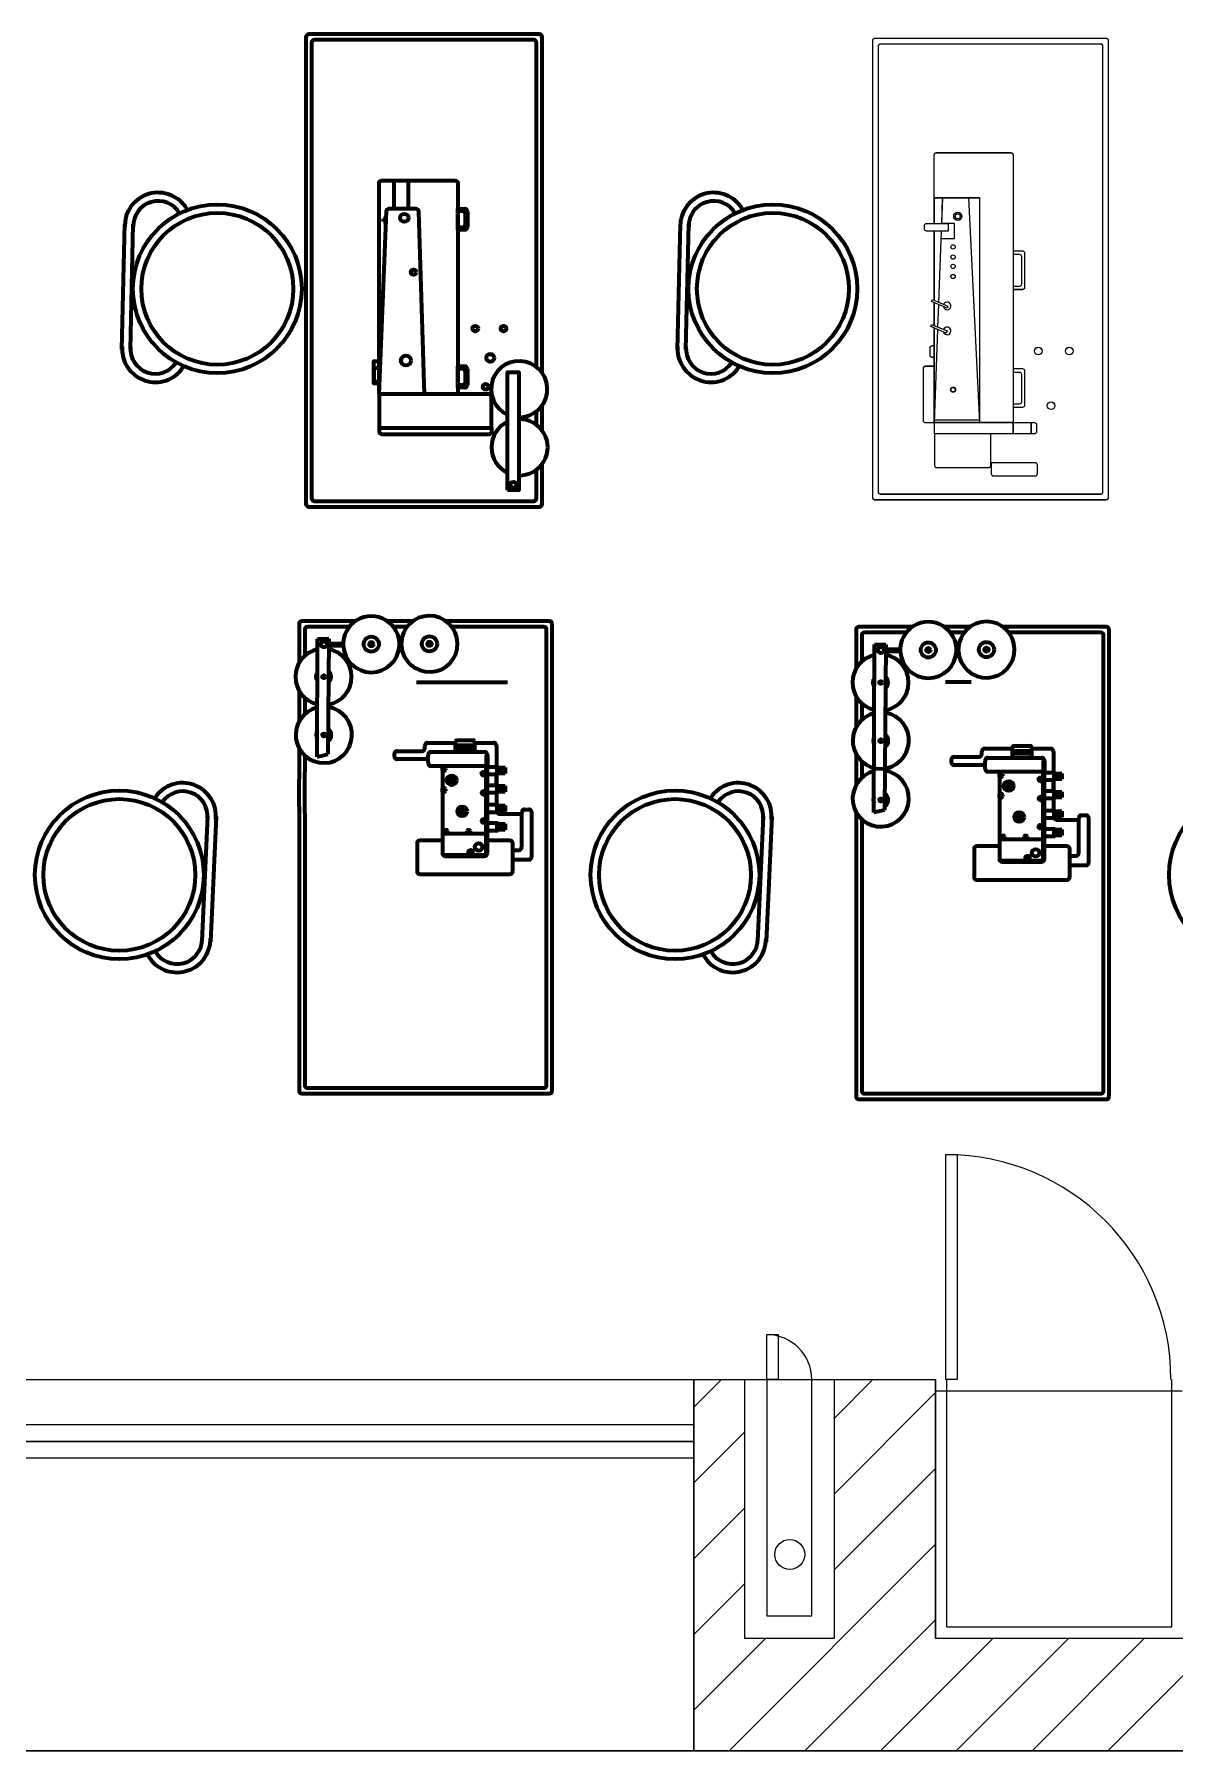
# Model space of a CAD drawing. Header units: inches. Extents: x 548 to 1330, y 676 to 1006.
# Drawn here: x 1085.6 to 1187, y 675.9 to 828.5 of the extents above; entities that cross this region are included whole.
import ezdxf

# ---------------------------------------------------------------- set-up
doc = ezdxf.new("R2010")
doc.units = ezdxf.units.IN
for name, color, linetype in [('beams', 70, 'Continuous'), ('chair', 10, 'Continuous'), ('machines', 21, 'Continuous'), ('main wall', 40, 'Continuous'), ('window', 99, 'Continuous')]:
    doc.layers.add(name, color=color, linetype=linetype)
doc.layers.get('beams').off()

# ---------------------------------------------------------------- blocks, each defined once
blk = doc.blocks.new('line3 machine 9')
at = {"layer": 'machines'}
for p, q in [((-15.36, -16.28), (-15.36, -14.01)), ((-15.36, -14.01), (-13.86, -14.01)), ((-14.73, -16.28), (-14.65, -14.03)), ((-13.6, -16.28), (-14.7, -16.28)), ((-13.6, -17.62), (-13.6, -16.28)), ((-15.36, -23.13), (-15.36, -16.96)), ((-14.98, -23.29), (-14.75, -16.96)), ((-14.8, -17.62), (-13.6, -17.62)), ((-7.81, -19.05), (-8.39, -19.05)), ((-7.53, -18.74), (-8.38, -18.74)), ((-7.61, -21.64), (-7.61, -19.25)), ((-7.33, -21.94), (-7.33, -18.94)), ((-8.4, -21.84), (-7.81, -21.84)), ((-8.4, -22.14), (-7.53, -22.14)), ((-15.36, -25.37), (-15.36, -23.35)), ((-15.06, -25.5), (-14.99, -23.51)), ((-15.36, -34.01), (-15.36, -25.59)), ((-15.36, -33.99), (-15.06, -25.72)), ((-7.81, -29.52), (-8.39, -29.52)), ((-7.53, -29.21), (-8.38, -29.21)), ((-7.61, -32.11), (-7.61, -29.72)), ((-7.33, -32.41), (-7.33, -29.41)), ((-8.4, -32.31), (-7.81, -32.31)), ((-8.4, -32.61), (-7.53, -32.61)), ((-11.38, -33.77), (-15.38, -33.77))]:
    blk.add_line(p, q, dxfattribs=at)
for points in [[(-20.89, -0.04), (-20.89, -40.64, 0.414214), (-20.69, -40.84), (-0.09, -40.84, 0.414214), (0.11, -40.64), (0.11, -0.04, 0.414214), (-0.09, 0.16), (-20.69, 0.16, 0.414214)], [(-20.39, -0.54), (-20.39, -40.14, 0.414214), (-20.19, -40.34), (-0.59, -40.34, 0.414214), (-0.39, -40.14), (-0.39, -0.54, 0.414214), (-0.59, -0.34), (-20.19, -0.34, 0.414214)], [(-14.15, -16.28), (-14.15, -16.96), (-16.07, -16.96, -0.414214), (-16.27, -16.76), (-16.27, -16.48, -0.414214), (-16.07, -16.28)], [(-15.39, -28.17), (-15.39, -27.17), (-15.59, -27.17, 0.414214), (-15.79, -27.37), (-15.79, -27.97, 0.414214), (-15.59, -28.17)], [(-15.39, -33.99), (-15.39, -28.99), (-16.19, -28.99, 0.414214), (-16.39, -29.19), (-16.39, -33.79, 0.414214), (-16.19, -33.99)], [(-15.36, -34.99), (-15.36, -37.79, 0.414214), (-15.16, -37.99), (-10.56, -37.99, 0.414214), (-10.36, -37.79), (-10.36, -34.99)], [(-6.79, -34.99), (-6.79, -33.99), (-6.49, -33.99, -0.414214), (-6.29, -34.19), (-6.29, -34.79, -0.414214), (-6.49, -34.99)], [(-10.33, -37.57), (-10.33, -38.53, 0.414214), (-10.13, -38.73), (-6.42, -38.73, 0.414214), (-6.22, -38.53), (-6.22, -37.77, 0.414214), (-6.42, -37.57)]]:
    blk.add_lwpolyline(points, format="xyb", close=True, dxfattribs=at)
blk.add_lwpolyline([(-15.39, -16.28), (-15.39, -10.19, -0.414214), (-15.19, -9.99), (-8.59, -9.99, -0.414214), (-8.39, -10.19), (-8.39, -33.99), (-15.39, -33.99), (-15.39, -25.58)], format="xyb", dxfattribs=at)
for points in [[(-15.36, -16.28), (-15.36, -13.99), (-11.36, -13.99), (-11.36, -33.99), (-15.36, -33.99), (-15.36, -25.59)], [(-15.36, -14.01), (-12.36, -14.01), (-11.36, -33.99)], [(-15.39, -23.12), (-15.39, -16.96)], [(-15.36, -23.13), (-15.36, -16.96)], [(-15.39, -25.36), (-15.39, -23.34)], [(-15.36, -25.37), (-15.36, -23.35)]]:
    blk.add_lwpolyline(points, dxfattribs=at)
for points in [[(-14.18, -23.63), (-14.25, -23.81), (-15.64, -23.23), (-15.56, -23.05)], [(-14.25, -25.84), (-14.33, -26.02), (-15.71, -25.44), (-15.64, -25.26)], [(-15.39, -29.78), (-15.39, -29.78), (-15.39, -29.78), (-15.39, -29.78)], [(-8.39, -33.99), (-8.39, -34.99), (-15.36, -34.99), (-15.36, -33.99)], [(-15.36, -34.01), (-15.36, -34.01), (-15.36, -34.01), (-15.36, -34.01)], [(-8.39, -34.99), (-8.39, -33.99), (-6.79, -33.99), (-6.79, -34.99)]]:
    blk.add_lwpolyline(points, close=True, dxfattribs=at)
for centre, radius in [((-13.3, -15.65), 0.366), ((-13.3, -15.65), 0.366), ((-13.3, -15.65), 0.23), ((-13.72, -18.37), 0.191), ((-13.72, -19.27), 0.191), ((-13.72, -20.1), 0.191), ((-13.72, -21), 0.191), ((-6.15, -27.63), 0.338), ((-3.39, -27.63), 0.338), ((-13.72, -31.06), 0.23), ((-13.72, -31.06), 0.191), ((-5.01, -32.49), 0.338)]:
    blk.add_circle(centre, radius, dxfattribs=at)
for centre, radius, start, end in [((-7.81, -19.25), 0.2, 0, 90), ((-7.53, -18.94), 0.2, 0, 90), ((-7.81, -21.64), 0.2, 270, 0), ((-7.53, -21.94), 0.2, 270, 0), ((-14.25, -23.61), 0.34, 190.0812, 154.6036), ((-14.25, -25.84), 0.34, 193.2665, 157.2311), ((-7.81, -29.72), 0.2, 0, 90), ((-7.53, -29.41), 0.2, 0, 90), ((-7.81, -32.11), 0.2, 270, 0), ((-7.53, -32.41), 0.2, 270, 0)]:
    blk.add_arc(centre, radius, start, end, dxfattribs=at)

msp = doc.modelspace()

# ---------------------------------------------------------------- hatches: boundary and pattern name
h = msp.add_hatch()
h.set_pattern_fill('ANSI31', color=256, scale=1.5)
h.paths.add_polyline_path([(730.74, 675.91), (637.24, 675.91), (637.24, 708.91), (646.74, 708.91), (646.74, 685.91), (707.74, 685.91), (707.74, 708.91), (716.24, 708.91), (716.24, 685.91), (726.74, 685.91), (726.74, 708.91), (730.74, 708.91)])
h.paths.add_polyline_path([(923.24, 685.91), (977.24, 685.91), (977.24, 708.91), (985.24, 708.91), (985.24, 675.91), (902.74, 675.91), (889.74, 675.91), (889.74, 708.91), (923.24, 708.91)])
h.paths.add_polyline_path([(1237.74, 675.91), (1144.24, 675.91), (1144.24, 708.91), (1148.74, 708.91), (1148.74, 685.91), (1156.74, 685.91), (1156.74, 708.91), (1165.74, 708.91), (1165.74, 685.91), (1226.74, 685.91), (1226.74, 708.91), (1237.74, 708.91)])

# ---------------------------------------------------------------- linework, layer by layer
for p, q in [((1073.24, 708.91), (1165.74, 708.91)), ((1144.24, 708.91), (1144.24, 675.91)), ((1148.74, 708.91), (1148.74, 685.91)), ((1150.74, 708.91), (1150.74, 687.91)), ((1154.74, 687.91), (1154.74, 708.91)), ((1156.74, 685.91), (1156.74, 708.91)), ((1165.74, 685.91), (1165.74, 708.91)), ((1166.74, 686.91), (1166.74, 708.91)), ((1186.74, 686.91), (1186.74, 708.91)), ((1165.74, 707.91), (1187.66, 707.91)), ((1150.74, 687.91), (1154.74, 687.91)), ((1166.74, 686.91), (1186.74, 686.91)), ((1148.74, 685.91), (1156.74, 685.91)), ((1165.74, 685.91), (1226.74, 685.91)), ((548.24, 675.91), (1330.24, 675.91))]:
    msp.add_line(p, q)
at = {"color": 7, "lineweight": 0}
for p, q in [((1144.24, 675.91), (1144.24, 708.91)), ((1144.24, 708.91), (1148.74, 708.91)), ((1148.74, 708.91), (1148.74, 685.91)), ((1156.74, 685.91), (1156.74, 708.91)), ((1156.74, 708.91), (1165.74, 708.91)), ((1165.74, 708.91), (1165.74, 685.91)), ((1148.74, 685.91), (1156.74, 685.91)), ((1165.74, 685.91), (1226.74, 685.91))]:
    msp.add_line(p, q, dxfattribs=at)
for points in [[(1166.66, 708.91), (1166.66, 728.91), (1167.66, 728.91), (1167.66, 708.91)], [(1150.74, 708.91), (1150.74, 712.91), (1151.74, 712.91), (1151.74, 708.91)]]:
    msp.add_lwpolyline(points, close=True)
msp.add_circle((1152.77, 693.36), 1.33)
at = {"color": 10, "lineweight": 0}
for start, end in [(0, 180), (180, 0)]:
    msp.add_arc((1151.27, 805.89), 6.75, start, end, dxfattribs=at)
for centre, radius in [((1166.66, 708.91), 20), ((1150.74, 708.91), 3.99)]:
    msp.add_arc(centre, radius, 0, 90)
at = {"layer": 'chair', "lineweight": 100}
for p, q in [((1093.4, 800.5), (1093.66, 811.66)), ((1094.15, 800.5), (1094.41, 811.63)), ((1142.79, 800.5), (1143.05, 811.66)), ((1143.54, 800.5), (1143.8, 811.63)), ((1101.02, 758.99), (1100.51, 747.88)), ((1101.77, 758.98), (1101.26, 747.82)), ((1150.42, 758.99), (1149.91, 747.88)), ((1151.17, 758.98), (1150.66, 747.82))]:
    msp.add_line(p, q, dxfattribs=at)
for centre, radius in [((1101.88, 805.89), 7.5), ((1151.27, 805.89), 7.5), ((1101.88, 805.89), 6.75), ((1151.27, 805.89), 6.75), ((1093.17, 753.78), 7.5), ((1093.17, 753.78), 6.75), ((1142.57, 753.78), 7.5), ((1142.57, 753.78), 6.75), ((1194, 753.78), 7.5)]:
    msp.add_circle(centre, radius, dxfattribs=at)
for centre, radius, start, end in [((1096.62, 811.47), 2.97, 30.6651, 181.4564), ((1096.62, 811.47), 2.22, 30.6651, 181.4564), ((1146.01, 811.47), 2.97, 30.6651, 181.4564), ((1146.01, 811.47), 2.22, 30.6651, 181.4564), ((1096.37, 800.56), 2.97, 175.9103, 326.7016), ((1096.37, 800.56), 2.22, 175.9103, 326.7016), ((1145.76, 800.56), 2.97, 175.9103, 326.7016), ((1145.76, 800.56), 2.22, 175.9103, 326.7016), ((1098.8, 758.99), 2.97, 354.6184, 145.4096), ((1148.2, 758.99), 2.97, 354.6184, 145.4096), ((1098.8, 758.99), 2.22, 354.6184, 145.4096), ((1148.2, 758.99), 2.22, 354.6184, 145.4096), ((1098.3, 748.08), 2.97, 209.3732, 0.1645), ((1098.3, 748.08), 2.22, 209.3732, 0.1645), ((1147.7, 748.08), 2.97, 209.3732, 0.1645), ((1147.7, 748.08), 2.22, 209.3732, 0.1645)]:
    msp.add_arc(centre, radius, start, end, dxfattribs=at)
at = {"layer": 'machines', "lineweight": 100}
for p, q in [((1117.57, 815.52), (1117.57, 813.02)), ((1118.85, 815.53), (1118.85, 813.02)), ((1116.88, 812.13), (1116.66, 812.1)), ((1116.66, 811.87), (1116.66, 812.1)), ((1116.66, 811.87), (1116.88, 811.87)), ((1123.25, 813.01), (1123.87, 813.01)), ((1123.25, 811.13), (1123.25, 813.01)), ((1123.25, 812.81), (1123.67, 812.81)), ((1123.92, 812.56), (1123.92, 811.58)), ((1124.12, 812.76), (1124.12, 811.38)), ((1123.67, 811.33), (1123.25, 811.33)), ((1123.87, 811.13), (1123.25, 811.13)), ((1123.25, 799), (1123.87, 799)), ((1123.25, 797.11), (1123.25, 799)), ((1123.25, 798.8), (1123.67, 798.8)), ((1123.92, 798.55), (1123.92, 797.56)), ((1124.12, 798.75), (1124.12, 797.36)), ((1123.67, 797.31), (1123.25, 797.31)), ((1123.87, 797.11), (1123.25, 797.11)), ((1109.15, 776.09), (1109.15, 772.64)), ((1114.13, 776.34), (1109.4, 776.34)), ((1109.65, 775.59), (1109.65, 773.26)), ((1113.6, 775.84), (1109.9, 775.84)), ((1119.27, 776.34), (1117, 776.34)), ((1118.76, 775.84), (1117.53, 775.84)), ((1131.4, 776.34), (1122.21, 776.34)), ((1130.9, 775.84), (1122.73, 775.84)), ((1131.15, 735.09), (1131.15, 775.59)), ((1131.65, 734.59), (1131.65, 776.09)), ((1158.67, 775.58), (1158.67, 772.13)), ((1163.65, 775.83), (1158.92, 775.83)), ((1163.12, 775.33), (1159.42, 775.33)), ((1168.79, 775.83), (1166.52, 775.83)), ((1168.28, 775.33), (1167.05, 775.33)), ((1180.92, 775.83), (1171.73, 775.83)), ((1180.42, 775.33), (1172.25, 775.33)), ((1181.17, 734.08), (1181.17, 775.58)), ((1110.76, 764.28), (1110.78, 774.77)), ((1110.78, 774.77), (1111.78, 774.77)), ((1111.78, 774.77), (1111.7, 764.52)), ((1111.78, 774.16), (1111.78, 774.36)), ((1111.78, 774.36), (1113.07, 774.36)), ((1113.07, 774.16), (1111.78, 774.16)), ((1118.25, 774.16), (1118.06, 774.16)), ((1118.07, 774.36), (1118.24, 774.36)), ((1118.25, 774.16), (1118.24, 774.36)), ((1159.17, 775.08), (1159.17, 772.75)), ((1160.26, 759.32), (1160.3, 774.26)), ((1160.3, 774.26), (1161.3, 774.26)), ((1161.3, 774.26), (1161.18, 759.54)), ((1161.3, 773.65), (1161.3, 773.85)), ((1161.3, 773.85), (1162.59, 773.85)), ((1167.59, 773.85), (1167.76, 773.85)), ((1167.77, 773.65), (1167.76, 773.85)), ((1180.67, 734.58), (1180.67, 775.08)), ((1162.59, 773.65), (1161.3, 773.65)), ((1167.77, 773.65), (1167.58, 773.65)), ((1119.59, 770.91), (1127.67, 770.91)), ((1168.89, 770.91), (1166.62, 770.91)), ((1109.15, 770.17), (1109.15, 767.42)), ((1109.65, 769.55), (1109.65, 768.07)), ((1158.67, 769.65), (1158.67, 766.91)), ((1159.17, 769.03), (1159.17, 767.55)), ((1109.15, 765.04), (1109.15, 762.29)), ((1117.87, 764.79), (1120.08, 764.79)), ((1120.33, 765.04), (1120.33, 765.28)), ((1120.58, 765.53), (1123.05, 765.53)), ((1120.87, 764.71), (1125.64, 764.71)), ((1123.05, 764.71), (1123.05, 765.66)), ((1123.05, 765.32), (1124.73, 765.32)), ((1123.05, 765.12), (1123.05, 765.32)), ((1123.05, 765.12), (1124.73, 765.12)), ((1124.73, 764.71), (1123.05, 764.71)), ((1123.15, 765.76), (1124.63, 765.76)), ((1123.16, 765.12), (1123.16, 765.32)), ((1123.31, 765.12), (1123.31, 765.32)), ((1123.45, 765.12), (1123.45, 765.32)), ((1123.61, 765.12), (1123.61, 765.32)), ((1123.74, 765.12), (1123.74, 765.32)), ((1123.89, 765.12), (1123.89, 765.32)), ((1124.03, 765.12), (1124.03, 765.32)), ((1124.15, 765.12), (1124.15, 765.32)), ((1124.28, 765.12), (1124.28, 765.32)), ((1124.42, 765.13), (1124.42, 765.33)), ((1124.55, 765.13), (1124.55, 765.33)), ((1124.66, 765.13), (1124.66, 765.33)), ((1124.73, 765.66), (1124.73, 764.71)), ((1124.73, 765.53), (1126.44, 765.53)), ((1126.69, 765.28), (1126.69, 764.24)), ((1169.85, 764.53), (1169.85, 764.77)), ((1170.1, 765.02), (1172.57, 765.02)), ((1172.57, 764.2), (1172.57, 765.15)), ((1172.57, 764.81), (1174.25, 764.81)), ((1172.57, 764.61), (1172.57, 764.81)), ((1172.57, 764.61), (1174.25, 764.61)), ((1172.67, 765.25), (1174.15, 765.25)), ((1172.68, 764.61), (1172.68, 764.81)), ((1172.83, 764.61), (1172.83, 764.81)), ((1172.97, 764.61), (1172.97, 764.81)), ((1173.13, 764.61), (1173.13, 764.81)), ((1173.26, 764.61), (1173.26, 764.81)), ((1173.41, 764.61), (1173.41, 764.81)), ((1173.55, 764.61), (1173.55, 764.81)), ((1173.67, 764.61), (1173.67, 764.81)), ((1173.8, 764.61), (1173.8, 764.81)), ((1173.94, 764.62), (1173.94, 764.82)), ((1174.07, 764.62), (1174.07, 764.82)), ((1174.18, 764.62), (1174.18, 764.82)), ((1174.25, 765.15), (1174.25, 764.2)), ((1174.25, 765.02), (1175.96, 765.02)), ((1176.21, 764.77), (1176.21, 763.73)), ((1109.65, 764.39), (1109.65, 762.92)), ((1110.76, 764.28), (1111.7, 764.52)), ((1117.62, 764.31), (1117.62, 764.54)), ((1120.62, 764.06), (1117.87, 764.06)), ((1120.62, 763.71), (1120.62, 764.46)), ((1125.89, 763.46), (1120.87, 763.46)), ((1125.89, 763.46), (1121.89, 763.46)), ((1121.89, 763.46), (1121.89, 755.71)), ((1121.89, 763.02), (1121.89, 763.34)), ((1121.89, 763.34), (1122.06, 763.34)), ((1122.16, 763.24), (1122.16, 763.12)), ((1125.79, 764.46), (1125.79, 763.46)), ((1125.79, 755.56), (1125.79, 763.46)), ((1125.89, 764.46), (1125.89, 763.46)), ((1125.89, 755.71), (1125.89, 763.46)), ((1125.89, 762.7), (1125.89, 763.4)), ((1125.89, 763.4), (1126.85, 763.4)), ((1126.69, 764.24), (1126.69, 763.89)), ((1126.69, 763.89), (1126.69, 763.4)), ((1126.75, 762.7), (1126.75, 763.4)), ((1126.85, 762.7), (1126.85, 763.4)), ((1126.85, 762.79), (1126.85, 763.32)), ((1126.85, 763.32), (1127.46, 763.32)), ((1126.85, 763.21), (1127.46, 763.21)), ((1126.85, 763.11), (1127.46, 763.11)), ((1127.46, 763.32), (1127.46, 762.79)), ((1158.67, 764.53), (1158.67, 761.78)), ((1159.17, 763.88), (1159.17, 762.41)), ((1167.14, 763.8), (1167.14, 764.03)), ((1167.39, 764.28), (1169.6, 764.28)), ((1170.14, 763.55), (1167.39, 763.55)), ((1170.14, 763.2), (1170.14, 763.95)), ((1170.39, 764.2), (1175.16, 764.2)), ((1174.25, 764.2), (1172.57, 764.2)), ((1175.31, 763.95), (1175.31, 762.95)), ((1175.41, 763.95), (1175.41, 762.95)), ((1176.21, 763.73), (1176.21, 763.38)), ((1176.21, 763.38), (1176.21, 762.89)), ((1109.15, 759.87), (1109.15, 762.29)), ((1109.65, 759.23), (1109.65, 762.92)), ((1122.06, 763.02), (1121.89, 763.02)), ((1126.85, 762.7), (1125.89, 762.7)), ((1125.89, 761.07), (1125.89, 761.77)), ((1125.89, 761.77), (1126.85, 761.77)), ((1126.69, 761.77), (1126.69, 762.7)), ((1126.69, 762.7), (1126.69, 761.77)), ((1126.69, 762.7), (1126.69, 762.07)), ((1126.75, 761.07), (1126.75, 761.77)), ((1126.85, 763), (1127.46, 763)), ((1126.85, 762.89), (1127.46, 762.89)), ((1127.46, 762.79), (1126.85, 762.79)), ((1126.85, 761.07), (1126.85, 761.77)), ((1126.85, 761.16), (1126.85, 761.69)), ((1126.85, 761.69), (1127.46, 761.69)), ((1126.85, 761.59), (1127.46, 761.59)), ((1127.46, 761.69), (1127.46, 761.16)), ((1175.41, 762.95), (1170.39, 762.95)), ((1175.41, 762.95), (1171.41, 762.95)), ((1171.41, 762.95), (1171.41, 755.2)), ((1171.41, 762.5), (1171.41, 762.83)), ((1171.41, 762.83), (1171.58, 762.83)), ((1171.58, 762.5), (1171.41, 762.5)), ((1171.68, 762.73), (1171.68, 762.6)), ((1175.31, 755.05), (1175.31, 762.95)), ((1175.41, 755.2), (1175.41, 762.95)), ((1175.41, 762.19), (1175.41, 762.89)), ((1175.41, 762.89), (1176.37, 762.89)), ((1176.37, 762.19), (1175.41, 762.19)), ((1176.21, 761.26), (1176.21, 762.19)), ((1176.21, 762.19), (1176.21, 761.26)), ((1176.21, 762.19), (1176.21, 761.55)), ((1176.27, 762.19), (1176.27, 762.89)), ((1176.37, 762.19), (1176.37, 762.89)), ((1176.37, 762.28), (1176.37, 762.81)), ((1176.37, 762.81), (1176.97, 762.81)), ((1176.37, 762.7), (1176.97, 762.7)), ((1176.37, 762.6), (1176.97, 762.6)), ((1176.37, 762.49), (1176.97, 762.49)), ((1176.37, 762.38), (1176.97, 762.38)), ((1176.97, 762.28), (1176.37, 762.28)), ((1176.97, 762.81), (1176.97, 762.28)), ((1121.89, 761.16), (1121.89, 761.49)), ((1121.89, 761.49), (1122.06, 761.49)), ((1122.06, 761.16), (1121.89, 761.16)), ((1122.16, 761.39), (1122.16, 761.26)), ((1126.85, 761.07), (1125.89, 761.07)), ((1125.89, 756.84), (1125.89, 760.69)), ((1125.89, 759.33), (1125.89, 760.03)), ((1125.89, 760.03), (1126.85, 760.03)), ((1126.69, 761.07), (1126.69, 760.03)), ((1126.75, 759.33), (1126.75, 760.03)), ((1126.85, 761.49), (1127.46, 761.49)), ((1126.85, 761.41), (1127.46, 761.41)), ((1126.85, 761.33), (1127.46, 761.33)), ((1126.85, 761.24), (1127.46, 761.24)), ((1127.46, 761.16), (1126.85, 761.16)), ((1126.85, 759.33), (1126.85, 760.03)), ((1171.41, 760.65), (1171.41, 760.98)), ((1171.41, 760.98), (1171.58, 760.98)), ((1171.58, 760.65), (1171.41, 760.65)), ((1171.68, 760.88), (1171.68, 760.75)), ((1175.41, 760.56), (1175.41, 761.26)), ((1175.41, 761.26), (1176.37, 761.26)), ((1176.37, 760.56), (1175.41, 760.56)), ((1175.41, 756.33), (1175.41, 760.18)), ((1176.21, 760.56), (1176.21, 759.52)), ((1176.27, 760.56), (1176.27, 761.26)), ((1176.37, 760.56), (1176.37, 761.26)), ((1176.37, 760.65), (1176.37, 761.18)), ((1176.37, 761.18), (1176.97, 761.18)), ((1176.37, 761.08), (1176.97, 761.08)), ((1176.37, 760.98), (1176.97, 760.98)), ((1176.37, 760.9), (1176.97, 760.9)), ((1176.37, 760.82), (1176.97, 760.82)), ((1176.37, 760.73), (1176.97, 760.73)), ((1176.97, 760.65), (1176.37, 760.65)), ((1176.97, 761.18), (1176.97, 760.65)), ((1109.15, 759.87), (1109.15, 734.59)), ((1109.65, 759.23), (1109.65, 735.09)), ((1126.85, 759.33), (1125.89, 759.33)), ((1126.85, 759.42), (1126.85, 759.95)), ((1126.85, 759.95), (1127.46, 759.95)), ((1126.85, 759.85), (1127.46, 759.85)), ((1126.85, 759.76), (1127.46, 759.76)), ((1126.85, 759.68), (1127.46, 759.68)), ((1126.85, 759.59), (1127.46, 759.59)), ((1126.85, 759.5), (1127.46, 759.5)), ((1127.46, 759.42), (1126.85, 759.42)), ((1126.94, 759.2), (1128.95, 759.2)), ((1127.46, 759.95), (1127.46, 759.42)), ((1128.95, 756.24), (1128.95, 759.35)), ((1129.2, 759.6), (1129.57, 759.6)), ((1129.82, 759.35), (1129.82, 758.58)), ((1129.82, 758.58), (1129.82, 755.38)), ((1158.67, 759.36), (1158.67, 734.08)), ((1159.17, 758.72), (1159.17, 734.58)), ((1161.18, 759.54), (1160.26, 759.32)), ((1175.41, 758.82), (1175.41, 759.52)), ((1175.41, 759.52), (1176.37, 759.52)), ((1176.37, 758.82), (1175.41, 758.82)), ((1176.27, 758.82), (1176.27, 759.52)), ((1176.37, 758.82), (1176.37, 759.52)), ((1176.37, 758.91), (1176.37, 759.44)), ((1176.37, 759.44), (1176.97, 759.44)), ((1176.37, 759.34), (1176.97, 759.34)), ((1176.37, 759.25), (1176.97, 759.25)), ((1176.37, 759.17), (1176.97, 759.17)), ((1176.37, 759.08), (1176.97, 759.08)), ((1176.37, 758.99), (1176.97, 758.99)), ((1176.97, 758.91), (1176.37, 758.91)), ((1176.46, 758.69), (1178.47, 758.69)), ((1176.97, 759.44), (1176.97, 758.91)), ((1178.47, 755.73), (1178.47, 758.84)), ((1178.72, 759.09), (1179.09, 759.09)), ((1179.34, 758.84), (1179.34, 758.07)), ((1121.89, 757.46), (1125.89, 757.46)), ((1122.05, 757.46), (1122.05, 757.69)), ((1122.33, 757.46), (1122.05, 757.46)), ((1122.15, 757.79), (1122.23, 757.79)), ((1122.33, 757.69), (1122.33, 757.46)), ((1124.1, 757.46), (1124.1, 757.69)), ((1124.37, 757.46), (1124.1, 757.46)), ((1124.2, 757.79), (1124.27, 757.79)), ((1124.37, 757.69), (1124.37, 757.46)), ((1125.89, 757.71), (1125.89, 758.4)), ((1125.89, 758.4), (1126.85, 758.4)), ((1125.89, 757.71), (1125.89, 757.71)), ((1125.89, 757.71), (1125.9, 757.71)), ((1125.9, 757.71), (1125.89, 757.71)), ((1126.85, 757.71), (1125.89, 757.71)), ((1125.9, 757.71), (1125.9, 757.71)), ((1126.75, 757.71), (1126.75, 758.4)), ((1126.85, 757.71), (1126.85, 758.4)), ((1126.85, 757.8), (1126.85, 758.33)), ((1126.85, 758.33), (1127.46, 758.33)), ((1126.85, 758.26), (1127.46, 758.26)), ((1126.85, 758.18), (1127.46, 758.18)), ((1126.85, 758.08), (1127.46, 758.08)), ((1126.85, 757.98), (1127.46, 757.98)), ((1126.85, 757.89), (1127.46, 757.89)), ((1127.46, 757.8), (1126.85, 757.8)), ((1127.46, 758.33), (1127.46, 757.8)), ((1171.41, 756.95), (1175.41, 756.95)), ((1171.57, 756.95), (1171.57, 757.18)), ((1171.85, 756.95), (1171.57, 756.95)), ((1171.67, 757.28), (1171.75, 757.28)), ((1171.85, 757.18), (1171.85, 756.95)), ((1173.62, 756.95), (1173.62, 757.18)), ((1173.89, 756.95), (1173.62, 756.95)), ((1173.72, 757.28), (1173.79, 757.28)), ((1173.89, 757.18), (1173.89, 756.95)), ((1175.41, 757.2), (1175.41, 757.89)), ((1175.41, 757.89), (1176.37, 757.89)), ((1175.41, 757.2), (1175.41, 757.2)), ((1175.41, 757.2), (1175.42, 757.2)), ((1175.42, 757.2), (1175.41, 757.2)), ((1176.37, 757.2), (1175.41, 757.2)), ((1175.42, 757.2), (1175.42, 757.2)), ((1176.27, 757.2), (1176.27, 757.89)), ((1176.37, 757.2), (1176.37, 757.89)), ((1176.37, 757.29), (1176.37, 757.82)), ((1176.37, 757.82), (1176.97, 757.82)), ((1176.37, 757.75), (1176.97, 757.75)), ((1176.37, 757.66), (1176.97, 757.66)), ((1176.37, 757.57), (1176.97, 757.57)), ((1176.37, 757.47), (1176.97, 757.47)), ((1176.37, 757.38), (1176.97, 757.38)), ((1176.97, 757.29), (1176.37, 757.29)), ((1176.97, 757.82), (1176.97, 757.29)), ((1179.34, 758.07), (1179.34, 754.87)), ((1119.64, 756.59), (1119.64, 754.09)), ((1121.89, 756.84), (1119.89, 756.84)), ((1121.94, 755.56), (1125.84, 755.56)), ((1122.14, 755.46), (1125.64, 755.46)), ((1127.89, 756.84), (1125.89, 756.84)), ((1128.14, 756.1), (1128.14, 756.59)), ((1128.14, 754.09), (1128.14, 756.59)), ((1128.14, 755.99), (1128.7, 755.99)), ((1169.16, 756.08), (1169.16, 753.58)), ((1171.41, 756.33), (1169.41, 756.33)), ((1177.41, 756.33), (1175.41, 756.33)), ((1177.66, 755.59), (1177.66, 756.08)), ((1177.66, 753.58), (1177.66, 756.08)), ((1177.66, 755.48), (1178.22, 755.48)), ((1129.57, 755.13), (1128.14, 755.13)), ((1171.46, 755.05), (1175.36, 755.05)), ((1171.66, 754.95), (1175.16, 754.95)), ((1179.09, 754.62), (1177.66, 754.62)), ((1119.89, 753.84), (1127.89, 753.84)), ((1169.41, 753.33), (1177.41, 753.33)), ((1109.4, 734.34), (1131.4, 734.34)), ((1109.9, 734.84), (1130.9, 734.84)), ((1159.42, 734.33), (1180.42, 734.33)), ((1158.92, 733.83), (1180.92, 733.83))]:
    msp.add_line(p, q, dxfattribs=at)
at = {"layer": 'machines'}
for p, q in [((1165.65, 811.7), (1165.65, 813.97)), ((1165.65, 813.97), (1167.15, 813.97)), ((1166.28, 811.7), (1166.37, 813.96)), ((1165.65, 804.85), (1165.65, 811.02)), ((1166.03, 804.69), (1166.26, 811.02)), ((1166.21, 810.37), (1167.41, 810.37)), ((1167.41, 811.7), (1166.31, 811.7)), ((1167.41, 810.37), (1167.41, 811.7)), ((1173.2, 808.94), (1172.62, 808.94)), ((1173.48, 809.24), (1172.63, 809.24)), ((1173.68, 806.05), (1173.68, 809.04)), ((1173.4, 806.34), (1173.4, 808.74)), ((1172.61, 806.14), (1173.2, 806.14)), ((1172.61, 805.85), (1173.48, 805.85)), ((1165.65, 802.61), (1165.65, 804.64)), ((1165.95, 802.48), (1166.03, 804.48)), ((1165.65, 793.97), (1165.65, 802.39)), ((1165.65, 794), (1165.95, 802.27)), ((1173.2, 798.46), (1172.62, 798.46)), ((1173.48, 798.77), (1172.63, 798.77)), ((1173.4, 795.87), (1173.4, 798.26)), ((1173.68, 795.57), (1173.68, 798.57)), ((1172.61, 795.67), (1173.2, 795.67)), ((1172.61, 795.37), (1173.48, 795.37)), ((1169.63, 794.21), (1165.63, 794.21))]:
    msp.add_line(p, q, dxfattribs=at)
at = {"layer": 'machines', "lineweight": 100}
for points in [[(1130.76, 798.41), (1130.76, 828.27, 0.414214), (1130.51, 828.52), (1110.01, 828.52, 0.414214), (1109.76, 828.27), (1109.76, 786.77, 0.414214), (1110.01, 786.52), (1130.51, 786.52, 0.414214), (1130.76, 786.77), (1130.76, 790.33)], [(1130.26, 798.94), (1130.26, 827.77, 0.414214), (1130.01, 828.02), (1110.51, 828.02, 0.414214), (1110.26, 827.77), (1110.26, 787.27, 0.414214), (1110.51, 787.02), (1130.01, 787.02, 0.414214), (1130.26, 787.27), (1130.26, 789.81)]]:
    msp.add_lwpolyline(points, format="xyb", dxfattribs=at)
at = {"layer": 'machines'}
for points in [[(1160.12, 827.95), (1160.12, 787.35, 0.414214), (1160.32, 787.15), (1180.92, 787.15, 0.414214), (1181.12, 787.35), (1181.12, 827.95, 0.414214), (1180.92, 828.15), (1160.32, 828.15, 0.414214)], [(1160.62, 827.45), (1160.62, 787.85, 0.414214), (1160.82, 787.65), (1180.42, 787.65, 0.414214), (1180.62, 787.85), (1180.62, 827.45, 0.414214), (1180.42, 827.65), (1160.82, 827.65, 0.414214)], [(1166.86, 811.7), (1166.86, 811.02), (1164.94, 811.02, -0.414214), (1164.74, 811.22), (1164.74, 811.5, -0.414214), (1164.94, 811.7)], [(1165.62, 799.82), (1165.62, 800.82), (1165.42, 800.82, 0.414214), (1165.22, 800.62), (1165.22, 800.02, 0.414214), (1165.42, 799.82)], [(1165.62, 794), (1165.62, 799), (1164.82, 799, 0.414214), (1164.62, 798.8), (1164.62, 794.2, 0.414214), (1164.82, 794)], [(1174.22, 793), (1174.22, 794), (1174.52, 794, -0.414214), (1174.72, 793.8), (1174.72, 793.2, -0.414214), (1174.52, 793)], [(1165.65, 793), (1165.65, 790.2, 0.414214), (1165.85, 790), (1170.45, 790, 0.414214), (1170.65, 790.2), (1170.65, 793)], [(1170.68, 790.42), (1170.68, 789.46, 0.414214), (1170.88, 789.26), (1174.59, 789.26, 0.414214), (1174.79, 789.46), (1174.79, 790.22, 0.414214), (1174.59, 790.42)]]:
    msp.add_lwpolyline(points, format="xyb", close=True, dxfattribs=at)
msp.add_lwpolyline([(1165.62, 811.7), (1165.62, 817.8, -0.414214), (1165.82, 818), (1172.42, 818, -0.414214), (1172.62, 817.8), (1172.62, 794), (1165.62, 794), (1165.62, 802.41)], format="xyb", dxfattribs=at)
at = {"layer": 'machines', "lineweight": 100}
for points in [[(1116.26, 796.52), (1116.26, 815.27, -0.414214), (1116.51, 815.52), (1123.01, 815.52, -0.414214), (1123.26, 815.27), (1123.26, 796.52)], [(1116.26, 796.52), (1116.91, 812.78, -0.402601), (1117.16, 813.02), (1119.53, 813.02, -0.405445), (1119.78, 812.77), (1120.26, 796.52)], [(1116.26, 796.52), (1116.26, 793.52), (1126.26, 793.52), (1126.26, 796.27, 0.414214), (1126.01, 796.52)], [(1126.26, 793.52), (1126.26, 793.2, -0.414214), (1126.01, 792.95), (1116.54, 792.95, -0.414214), (1116.29, 793.2), (1116.29, 793.52)]]:
    msp.add_lwpolyline(points, format="xyb", close=True, dxfattribs=at)
at = {"layer": 'machines'}
for points in [[(1165.65, 811.7), (1165.65, 814), (1169.65, 814), (1169.65, 794), (1165.65, 794), (1165.65, 802.39)], [(1165.65, 813.97), (1168.65, 813.97), (1169.65, 794)], [(1165.62, 804.86), (1165.62, 811.02)], [(1165.65, 804.85), (1165.65, 811.02)], [(1165.62, 802.62), (1165.62, 804.65)], [(1165.65, 802.61), (1165.65, 804.64)]]:
    msp.add_lwpolyline(points, dxfattribs=at)
for points in [[(1166.83, 804.36), (1166.76, 804.17), (1165.37, 804.75), (1165.45, 804.94)], [(1166.76, 802.15), (1166.68, 801.96), (1165.3, 802.54), (1165.37, 802.73)], [(1165.62, 798.2), (1165.62, 798.2), (1165.62, 798.2), (1165.62, 798.2)], [(1172.62, 794), (1172.62, 793), (1165.65, 793), (1165.65, 794)], [(1165.65, 793.97), (1165.65, 793.97), (1165.65, 793.97), (1165.65, 793.97)], [(1172.62, 793), (1172.62, 794), (1174.22, 794), (1174.22, 793)]]:
    msp.add_lwpolyline(points, close=True, dxfattribs=at)
at = {"layer": 'machines', "lineweight": 100}
for points in [[(1116.26, 799.47), (1116.26, 797.48), (1115.78, 797.48), (1115.78, 799.47)], [(1116.26, 798.85), (1116.26, 797.63), (1115.82, 797.63), (1115.82, 798.85)], [(1127.68, 787.98), (1127.68, 798.48), (1128.68, 798.48), (1128.68, 787.98)]]:
    msp.add_lwpolyline(points, close=True, dxfattribs=at)
for points in [[(1130.76, 793.27), (1130.76, 795.54)], [(1130.26, 793.78), (1130.26, 795.01)]]:
    msp.add_lwpolyline(points, dxfattribs=at)
for centre, radius in [((1118.51, 812.2), 0.365), ((1119.32, 807.37), 0.236), ((1124.81, 802.35), 0.248), ((1127.32, 802.35), 0.248), ((1118.65, 799.51), 0.444), ((1126.14, 799.75), 0.343), ((1125.73, 797.18), 0.248), ((1128.2, 788.47), 0.264), ((1111.36, 774.28), 0.264), ((1115.57, 774.29), 0.672), ((1115.57, 774.29), 0.187), ((1120.74, 774.32), 0.672), ((1120.74, 774.32), 0.187), ((1160.88, 773.77), 0.264), ((1165.09, 773.78), 0.672), ((1165.09, 773.78), 0.187), ((1170.26, 773.81), 0.672), ((1170.26, 773.81), 0.187), ((1111.34, 771.4), 0.128), ((1160.86, 770.89), 0.128), ((1111.34, 766.22), 0.128), ((1160.86, 765.71), 0.128), ((1122.72, 762.2), 0.43), ((1122.72, 762.2), 0.172), ((1125.54, 762.78), 0.172), ((1172.24, 761.69), 0.43), ((1172.24, 761.69), 0.172), ((1175.06, 762.27), 0.172), ((1125.54, 761.08), 0.172), ((1160.86, 760.44), 0.128), ((1175.06, 760.57), 0.172), ((1123.65, 759.43), 0.43), ((1123.65, 759.43), 0.172), ((1125.54, 758.58), 0.172), ((1173.17, 758.92), 0.43), ((1173.17, 758.92), 0.172), ((1175.06, 758.07), 0.172), ((1124.39, 755.81), 0.189), ((1125.11, 756.26), 0.327), ((1173.91, 755.3), 0.189), ((1174.63, 755.75), 0.327)]:
    msp.add_circle(centre, radius, dxfattribs=at)
at = {"layer": 'machines'}
for centre, radius in [((1167.71, 812.34), 0.366), ((1167.71, 812.34), 0.366), ((1167.71, 812.34), 0.23), ((1167.29, 809.61), 0.191), ((1167.29, 808.72), 0.191), ((1167.29, 807.88), 0.191), ((1167.29, 806.99), 0.191), ((1174.86, 800.36), 0.338), ((1177.62, 800.36), 0.338), ((1167.29, 796.92), 0.23), ((1167.29, 796.92), 0.191), ((1176, 795.5), 0.338)]:
    msp.add_circle(centre, radius, dxfattribs=at)
at = {"layer": 'machines', "lineweight": 100}
for centre, radius, start, end in [((1123.67, 812.56), 0.25, 0, 90), ((1123.87, 812.76), 0.25, 0, 90), ((1123.67, 811.58), 0.25, 270, 0), ((1123.87, 811.38), 0.25, 270, 0), ((1123.67, 798.55), 0.25, 0, 90), ((1123.87, 798.75), 0.25, 0, 90), ((1128.72, 796.97), 2.5, 269.1324, 245.4718), ((1123.67, 797.56), 0.25, 270, 0), ((1123.87, 797.36), 0.25, 270, 0), ((1128.75, 791.8), 2.5, 115.1747, 244.8253), ((1128.75, 791.8), 2.5, 268.5457, 91.4543), ((1115.57, 774.29), 2.5, 356.8761, 183.1239), ((1120.74, 774.32), 2.5, 183.7116, 179.1253), ((1109.4, 776.09), 0.25, 90, 180), ((1109.9, 775.59), 0.25, 90, 180), ((1130.9, 775.59), 0.25, 0, 90), ((1131.4, 776.09), 0.25, 0, 90), ((1158.92, 775.58), 0.25, 90, 180), ((1159.42, 775.08), 0.25, 90, 180), ((1165.09, 773.78), 2.5, 356.8761, 183.1239), ((1170.26, 773.81), 2.5, 183.7116, 179.1253), ((1180.42, 775.08), 0.25, 0, 90), ((1180.92, 775.58), 0.25, 0, 90), ((1111.32, 771.4), 2.5, 102.4324, 257.5676), ((1111.32, 771.4), 2.5, 280.6443, 79.3557), ((1115.57, 774.29), 2.5, 183.1239, 356.8761), ((1160.84, 770.89), 2.5, 102.4324, 257.5676), ((1160.84, 770.89), 2.5, 280.6443, 79.3557), ((1165.09, 773.78), 2.5, 183.1239, 356.8761), ((1111.32, 771.4), 0.672, 144.3539, 215.347), ((1111.32, 771.4), 0.672, 309.6735, 49.3583), ((1160.84, 770.89), 0.672, 144.3539, 215.347), ((1160.84, 770.89), 0.672, 309.6735, 49.3583), ((1111.35, 766.23), 2.5, 103.0338, 79.952), ((1160.87, 765.72), 2.5, 103.0338, 79.952), ((1111.34, 766.22), 0.672, 149.0419, 210.6589), ((1111.34, 766.22), 0.672, 303.2329, 55.7988), ((1160.86, 765.71), 0.672, 303.2329, 55.7988), ((1117.87, 764.54), 0.25, 90, 180), ((1120.08, 765.04), 0.25, 270, 0), ((1120.58, 765.28), 0.25, 90, 180), ((1120.87, 764.46), 0.25, 90, 180), ((1123.15, 765.66), 0.1, 90, 180), ((1124.63, 765.66), 0.1, 0, 90), ((1125.64, 764.46), 0.25, 0, 90), ((1126.44, 765.28), 0.25, 0, 90), ((1160.86, 765.71), 0.672, 149.0419, 210.6589), ((1170.1, 764.77), 0.25, 90, 180), ((1172.67, 765.15), 0.1, 90, 180), ((1174.15, 765.15), 0.1, 360, 90), ((1175.96, 764.77), 0.25, 0, 90), ((1117.87, 764.31), 0.25, 180, 270), ((1120.87, 763.71), 0.25, 180, 270), ((1122.06, 763.24), 0.1, 0, 90), ((1122.06, 763.12), 0.1, 270, 360), ((1125.84, 764.46), 0.05, 0, 180), ((1160.86, 760.57), 2.5, 103.5126, 81.9418), ((1167.39, 764.03), 0.25, 90, 180), ((1167.39, 763.8), 0.25, 180, 270), ((1169.6, 764.53), 0.25, 270, 0), ((1170.39, 763.95), 0.25, 90, 180), ((1170.39, 763.2), 0.25, 180, 270), ((1175.16, 763.95), 0.25, 0, 90), ((1175.36, 763.95), 0.05, 0, 180), ((1171.58, 762.73), 0.1, 0, 90), ((1171.58, 762.6), 0.1, 270, 360), ((1122.06, 761.39), 0.1, 0, 90), ((1122.06, 761.26), 0.1, 270, 360), ((1160.86, 760.44), 0.672, 151.4151, 208.2857), ((1160.86, 760.44), 0.672, 298.7799, 60.2519), ((1171.58, 760.88), 0.1, 0, 90), ((1171.58, 760.75), 0.1, 270, 360), ((1126.94, 759.45), 0.25, 207.1294, 270), ((1129.2, 759.35), 0.25, 90, 180), ((1129.57, 759.35), 0.25, 0, 90), ((1176.46, 758.94), 0.25, 207.1294, 270), ((1178.72, 758.84), 0.25, 90, 180), ((1179.09, 758.84), 0.25, 0, 90), ((1122.15, 757.69), 0.1, 90, 180), ((1122.23, 757.69), 0.1, 0, 90), ((1124.2, 757.69), 0.1, 90, 180), ((1124.27, 757.69), 0.1, 0, 90), ((1171.67, 757.18), 0.1, 90, 180), ((1171.75, 757.18), 0.1, 0, 90), ((1173.72, 757.18), 0.1, 90, 180), ((1173.79, 757.18), 0.1, 0, 90), ((1119.89, 756.59), 0.25, 90, 180), ((1122.14, 755.71), 0.25, 180, 270), ((1125.64, 755.71), 0.25, 270, 0), ((1127.89, 756.59), 0.25, 0, 90), ((1128.7, 756.24), 0.25, 270, 0), ((1169.41, 756.08), 0.25, 90, 180), ((1177.41, 756.08), 0.25, 0, 90), ((1178.22, 755.73), 0.25, 270, 360), ((1119.89, 754.09), 0.25, 180, 270), ((1127.89, 754.09), 0.25, 270, 0), ((1129.57, 755.38), 0.25, 270, 0), ((1171.66, 755.2), 0.25, 180, 270), ((1175.16, 755.2), 0.25, 270, 0), ((1179.09, 754.87), 0.25, 270, 0), ((1169.41, 753.58), 0.25, 180, 270), ((1177.41, 753.58), 0.25, 270, 0), ((1109.4, 734.59), 0.25, 180, 270), ((1109.9, 735.09), 0.25, 180, 270), ((1130.9, 735.09), 0.25, 270, 0), ((1131.4, 734.59), 0.25, 270, 0), ((1158.92, 734.08), 0.25, 180, 270), ((1159.42, 734.58), 0.25, 180, 270), ((1180.42, 734.58), 0.25, 270, 0), ((1180.92, 734.08), 0.25, 270, 0)]:
    msp.add_arc(centre, radius, start, end, dxfattribs=at)
at = {"layer": 'machines'}
for centre, radius, start, end in [((1173.2, 808.74), 0.2, 0, 90), ((1173.48, 809.04), 0.2, 0, 90), ((1173.2, 806.34), 0.2, 270, 0), ((1173.48, 806.05), 0.2, 270, 0), ((1166.76, 804.37), 0.34, 190.0812, 154.6036), ((1166.76, 802.15), 0.34, 193.2665, 157.2311), ((1173.2, 798.26), 0.2, 0, 90), ((1173.48, 798.57), 0.2, 0, 90), ((1173.2, 795.87), 0.2, 270, 0), ((1173.48, 795.57), 0.2, 270, 0)]:
    msp.add_arc(centre, radius, start, end, dxfattribs=at)
at = {"layer": 'main wall'}
msp.add_line((1330.24, 675.91), (548.24, 675.91), dxfattribs=at)
msp.add_line((1330.24, 675.91), (548.24, 675.91), dxfattribs=at)
at = {"layer": 'window'}
for points in [[(1073.24, 704.91), (1144.24, 704.91), (1144.24, 703.41), (1073.24, 703.41)], [(1073.24, 703.41), (1144.24, 703.41), (1144.24, 701.91), (1073.24, 701.91)]]:
    msp.add_lwpolyline(points, close=True, dxfattribs=at)

# ---------------------------------------------------------------- block references
at = {"layer": 'beams'}
msp.add_blockref('line3 machine 9', (1181.01, 827.98), dxfattribs=at)

doc.saveas('drawing.dxf')
